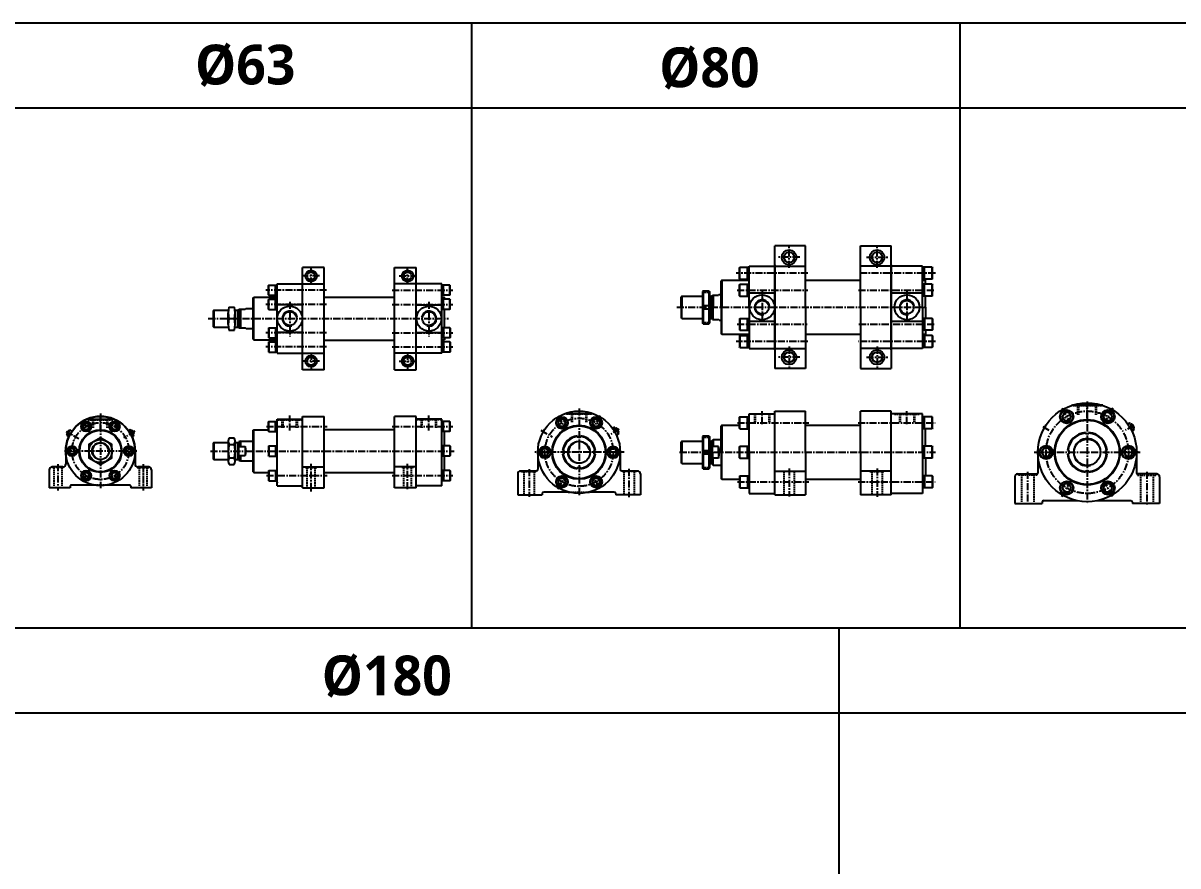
# Model space of a CAD drawing. Extents: x 0 to 8675, y 0 to 2968.
# Drawn here: x 1673 to 3706, y 1484 to 2968 of the extents above; entities that cross this region are included whole.
import ezdxf

# ---------------------------------------------------------------- set-up
doc = ezdxf.new("R2010")
doc.units = 0
doc.header["$LTSCALE"] = 5
doc.header["$MEASUREMENT"] = 0
doc.header["$PDMODE"] = 34
doc.linetypes.add('CENTERX2', pattern=[4, 2.5, -0.5, 0.5, -0.5])
doc.linetypes.add('HIDDENX2', pattern=[0.75, 0.5, -0.25])
doc.layers.get('0').update_dxf_attribs({"linetype": 'CONTINUOUS'})
doc.layers.get('Defpoints').update_dxf_attribs({"linetype": 'CONTINUOUS'})
for name, color, linetype in [('CEN', 1, 'CENTERX2'), ('HID', 2, 'HIDDENX2'), ('ML', 3, 'CONTINUOUS'), ('테두리', 7, 'CONTINUOUS')]:
    doc.layers.add(name, color=color, linetype=linetype)
doc.styles.add('문자', font='romans.shx')

msp = doc.modelspace()

# ---------------------------------------------------------------- linework, layer by layer
for p, q in [((6960.8, 2967.8), (0, 2967.8)), ((2463, 1902.7), (2463, 2967.8)), ((3322.6, 1902.7), (3322.6, 2967.8)), ((6960.8, 2817.8), (0, 2817.8)), ((8674.5, 1902.7), (0, 1902.7)), ((3109.5, 1902.7), (3109.5, 0)), ((8674.5, 1752.7), (0, 1752.7))]:
    msp.add_line(p, q)
at = {"color": 2, "linetype": 'ByBlock'}
msp.add_line((2180, 2142.9), (2180, 2148), dxfattribs=at)
at = {"layer": 'CEN'}
for p, q in [((3021.6, 2536.6), (3021.6, 2574.2)), ((3176.6, 2536.6), (3176.6, 2574.2)), ((3040.4, 2555.4), (3002.8, 2555.4)), ((3157.8, 2555.4), (3195.4, 2555.4)), ((2195, 2522.5), (2165, 2522.5)), ((2180, 2507.5), (2180, 2537.5)), ((2335, 2522.5), (2365, 2522.5)), ((2350, 2507.5), (2350, 2537.5)), ((3054.9, 2527.4), (2928.5, 2527.4)), ((3279.2, 2527.4), (3144.9, 2527.4)), ((2207.3, 2497.5), (2100.4, 2497.5)), ((2322.7, 2497.5), (2429.6, 2497.5)), ((2930.2, 2497.4), (3054.7, 2497.4)), ((2974.1, 2495.1), (2974.1, 2440.2)), ((3143.9, 2497.4), (3278.8, 2497.4)), ((3229.1, 2495.1), (3229.1, 2440.2)), ((2207.3, 2472.5), (2100.4, 2472.5)), ((2142.5, 2477.1), (2142.5, 2416.1)), ((2322.7, 2472.5), (2429.6, 2472.5)), ((2387.5, 2477.1), (2387.5, 2416.1)), ((2823.9, 2467.4), (3261.1, 2467.4)), ((1999, 2447.5), (2422.2, 2447.5)), ((2207.3, 2422.5), (2100.4, 2422.5)), ((2322.7, 2422.5), (2429.6, 2422.5)), ((2930.2, 2437.4), (3053.7, 2437.4)), ((3144.6, 2437.4), (3278.8, 2437.4)), ((3054.4, 2407.4), (2928.5, 2407.4)), ((3279.2, 2407.4), (3144.1, 2407.4)), ((2207.3, 2397.5), (2100.4, 2397.5)), ((2180, 2387.5), (2180, 2357.5)), ((2322.7, 2397.5), (2429.6, 2397.5)), ((2350, 2387.5), (2350, 2357.5)), ((3040.4, 2379.4), (3002.8, 2379.4)), ((3021.6, 2398.2), (3021.6, 2360.6)), ((3157.8, 2379.4), (3195.4, 2379.4)), ((3176.6, 2398.2), (3176.6, 2360.6)), ((2195, 2372.5), (2165, 2372.5)), ((2335, 2372.5), (2365, 2372.5)), ((3546.6, 2301.4), (3546.6, 2121.3)), ((1809, 2280.2), (1809, 2148.7)), ((2651.7, 2289.4), (2651.7, 2136.6)), ((2974.1, 2261.8), (2974.1, 2284.6)), ((3229.1, 2261.8), (3229.1, 2284.6)), ((3501.8, 2289.7), (3519, 2260)), ((3546.6, 2272.4), (3546.6, 2297.1)), ((3591.5, 2289.7), (3574.3, 2260)), ((1778.2, 2267.7), (1789.8, 2247.5)), ((1809, 2250.4), (1809, 2276.7)), ((1839.8, 2267.7), (1828.2, 2247.5)), ((2101.4, 2257.6), (2208.2, 2257.6)), ((2142.5, 2250.4), (2142.5, 2276.7)), ((2322.7, 2257.6), (2429.6, 2257.6)), ((2387.5, 2250.4), (2387.5, 2276.7)), ((2614.7, 2276.2), (2628.8, 2251.8)), ((2688.8, 2276.2), (2674.7, 2251.8)), ((2930.7, 2264), (3056.4, 2264)), ((3143.2, 2264), (3278.8, 2264)), ((3479.8, 2250.7), (3467.4, 2257.8)), ((3628.4, 2259.3), (3614.2, 2251.1)), ((1873.4, 2214.3), (1745.6, 2214.3)), ((2002.9, 2214.3), (2431.6, 2214.3)), ((2731.5, 2212.1), (2572, 2212.1)), ((2577.7, 2212.1), (2605.8, 2212.1)), ((2725.8, 2212.1), (2697.7, 2212.1)), ((2828.9, 2212.1), (3279.4, 2212.1)), ((3453.3, 2212.1), (3640, 2212.1)), ((3457, 2212.1), (3491.3, 2212.1)), ((3636.3, 2212.1), (3602, 2212.1)), ((1734, 2191.2), (1734, 2144.7)), ((1778.2, 2160.9), (1789.8, 2181.1)), ((1839.8, 2160.9), (1828.2, 2181.1)), ((1884, 2191.2), (1884, 2144.7)), ((1884, 2189.9), (1884, 2145.5)), ((2180, 2145.9), (2180, 2192)), ((2350, 2147.1), (2350, 2192)), ((2563.7, 2182.3), (2563.7, 2133.4)), ((2739.7, 2182.7), (2739.7, 2133.3)), ((3021.6, 2183.8), (3021.6, 2134.5)), ((3176.6, 2183.8), (3176.6, 2133.8)), ((3441.6, 2177.7), (3441.6, 2118.7)), ((3651.6, 2177.7), (3651.6, 2118.7)), ((2101.4, 2171), (2208.2, 2171)), ((2322.7, 2171), (2429.6, 2171)), ((2614.7, 2147.9), (2628.8, 2172.3)), ((2688.8, 2147.9), (2674.7, 2172.3)), ((2930.7, 2160.1), (3056.4, 2160.1)), ((3143.2, 2160.1), (3278.8, 2160.1)), ((3501.8, 2134.4), (3519, 2164.1)), ((3591.5, 2134.4), (3574.3, 2164.1))]:
    msp.add_line(p, q, dxfattribs=at)
at = {"layer": 'CEN', "color": 1}
for p, q in [((1748.9, 2249), (1770.9, 2236.3)), ((1869.8, 2249.4), (1849.8, 2237.8)), ((2584.2, 2251.1), (2604.2, 2239.5)), ((2722.6, 2253), (2702.6, 2241.4))]:
    msp.add_line(p, q, dxfattribs=at)
at = {"layer": 'CEN'}
for centre, radius in [((3546.6, 2212.1), 72.5), ((1809, 2214.3), 50), ((2651.7, 2212.1), 60)]:
    msp.add_circle(centre, radius, dxfattribs=at)
at = {"layer": 'Defpoints', "color": 0, "linetype": 'ByBlock'}
for p in [(2886.6, 2190.6), (2350, 2147.1)]:
    msp.add_point(p, dxfattribs=at)
at = {"layer": 'HID'}
for p, q in [((2869.2, 2493.9), (2881.2, 2493.9)), ((2869.2, 2440.9), (2881.2, 2440.9)), ((2629.7, 2280.1), (2629.7, 2279.1)), ((2673.7, 2279.1), (2629.7, 2279.1)), ((2638.5, 2279.1), (2638.5, 2265.1)), ((2639.7, 2279.1), (2639.7, 2265.1)), ((2663.7, 2279.1), (2663.7, 2265.1)), ((2665, 2279.1), (2665, 2265.1)), ((2673.7, 2280.1), (2673.7, 2279.1)), ((2673.7, 2280.1), (2673.7, 2279.1)), ((2952.1, 2280.1), (2952.1, 2279.1)), ((2996.1, 2279.1), (2952.1, 2279.1)), ((2960.9, 2279.1), (2960.9, 2265.1)), ((2962.1, 2279.1), (2962.1, 2265.1)), ((2986.1, 2279.1), (2986.1, 2265.1)), ((2987.4, 2279.1), (2987.4, 2265.1)), ((2996.1, 2280.1), (2996.1, 2279.1)), ((2996.1, 2280.1), (2996.1, 2279.1)), ((3207.1, 2280.1), (3207.1, 2279.1)), ((3207.1, 2280.1), (3207.1, 2279.1)), ((3207.1, 2279.1), (3251.1, 2279.1)), ((3215.9, 2279.1), (3215.9, 2265.1)), ((3217.1, 2279.1), (3217.1, 2265.1)), ((3241.1, 2279.1), (3241.1, 2265.1)), ((3242.4, 2279.1), (3242.4, 2265.1)), ((3251.1, 2280.1), (3251.1, 2279.1)), ((3251.1, 2280.1), (3251.1, 2279.1)), ((3521.6, 2294.1), (3521.6, 2295.1)), ((3571.6, 2294.1), (3521.6, 2294.1)), ((3530, 2278.1), (3530, 2294.1)), ((3531.6, 2278.1), (3531.6, 2294.1)), ((3561.6, 2278.1), (3561.6, 2294.1)), ((3563.2, 2278.1), (3563.2, 2294.1)), ((3571.6, 2294.1), (3571.6, 2295.1)), ((1787, 2269.3), (1787, 2270.3)), ((1787, 2269.3), (1831, 2269.3)), ((1795.7, 2255.3), (1795.7, 2269.3)), ((1797, 2255.3), (1797, 2269.3)), ((1821, 2255.3), (1821, 2269.3)), ((1822.2, 2255.3), (1822.2, 2269.3)), ((1831, 2269.3), (1831, 2270.3)), ((2120.5, 2269.3), (2120.5, 2270.3)), ((2120.5, 2269.3), (2164.5, 2269.3)), ((2129.3, 2255.3), (2129.3, 2269.3)), ((2130.5, 2255.3), (2130.5, 2269.3)), ((2154.5, 2255.3), (2154.5, 2269.3)), ((2155.8, 2255.3), (2155.8, 2269.3)), ((2164.5, 2269.3), (2164.5, 2270.3)), ((2365.5, 2269.3), (2365.5, 2270.3)), ((2409.5, 2269.3), (2365.5, 2269.3)), ((2374.3, 2255.3), (2374.3, 2269.3)), ((2375.5, 2255.3), (2375.5, 2269.3)), ((2399.5, 2255.3), (2399.5, 2269.3)), ((2400.8, 2255.3), (2400.8, 2269.3)), ((2409.5, 2269.3), (2409.5, 2270.3)), ((2869.2, 2238.6), (2881.2, 2238.6)), ((1724, 2186.4), (1724, 2185.3)), ((1744, 2185.3), (1724, 2185.3)), ((1727, 2185.3), (1727, 2149.3)), ((1741, 2185.3), (1741, 2149.3)), ((1744, 2186.4), (1744, 2185.3)), ((1874, 2186.4), (1874, 2185.3)), ((1874, 2185.3), (1894, 2185.3)), ((1877, 2185.3), (1877, 2149.3)), ((1891, 2185.3), (1891, 2149.3)), ((1894, 2186.4), (1894, 2185.3)), ((2170, 2185.3), (2170, 2186.3)), ((2170, 2185.3), (2190, 2185.3)), ((2173, 2149.3), (2173, 2185.3)), ((2187, 2149.3), (2187, 2185.3)), ((2190, 2185.3), (2190, 2186.3)), ((2340, 2185.3), (2340, 2186.3)), ((2360, 2185.3), (2340, 2185.3)), ((2343, 2149.3), (2343, 2185.3)), ((2357, 2149.3), (2357, 2185.3)), ((2360, 2185.3), (2360, 2186.3)), ((2550.7, 2179.1), (2550.7, 2178.1)), ((2550.7, 2178.1), (2576.7, 2178.1)), ((2554.7, 2178.1), (2554.7, 2137.1)), ((2572.7, 2178.1), (2572.7, 2137.1)), ((2576.7, 2179.1), (2576.7, 2178.1)), ((2726.7, 2179.1), (2726.7, 2178.1)), ((2752.7, 2178.1), (2726.7, 2178.1)), ((2730.7, 2178.1), (2730.7, 2137.1)), ((2748.7, 2178.1), (2748.7, 2137.1)), ((2752.7, 2179.1), (2752.7, 2178.1)), ((2869.2, 2185.6), (2881.2, 2185.6)), ((3008.6, 2179.1), (3008.6, 2178.1)), ((3034.6, 2178.1), (3008.6, 2178.1)), ((3012.6, 2178.1), (3012.6, 2137.1)), ((3030.6, 2178.1), (3030.6, 2137.1)), ((3034.6, 2179.1), (3034.6, 2178.1)), ((3163.6, 2179.1), (3163.6, 2178.1)), ((3163.6, 2178.1), (3189.6, 2178.1)), ((3167.6, 2178.1), (3167.6, 2137.1)), ((3185.6, 2178.1), (3185.6, 2137.1)), ((3189.6, 2179.1), (3189.6, 2178.1)), ((2120.5, 2159.3), (2120.5, 2158.3)), ((3425.1, 2174.1), (3425.1, 2172.1)), ((3458.1, 2172.1), (3425.1, 2172.1)), ((3430.6, 2172.1), (3430.6, 2122.1)), ((3452.6, 2172.1), (3452.6, 2122.1)), ((3458.1, 2174.1), (3458.1, 2172.1)), ((3635.1, 2174.1), (3635.1, 2172.1)), ((3635.1, 2172.1), (3668.1, 2172.1)), ((3640.6, 2172.1), (3640.6, 2122.1)), ((3662.6, 2172.1), (3662.6, 2122.1)), ((3668.1, 2174.1), (3668.1, 2172.1)), ((1820, 2154.3), (1798, 2154.3)), ((2632.9, 2142.1), (2670.6, 2142.1))]:
    msp.add_line(p, q, dxfattribs=at)
at = {"layer": 'ML'}
for p, q in [((2996.6, 2392.4), (2996.6, 2575.4)), ((3050.6, 2575.4), (2996.6, 2575.4)), ((3050.6, 2467.4), (3050.6, 2575.4)), ((3147.6, 2467.4), (3147.6, 2575.4)), ((3147.6, 2575.4), (3201.6, 2575.4)), ((3201.6, 2392.4), (3201.6, 2575.4)), ((2996.6, 2542.4), (2996.6, 2359.4)), ((3201.6, 2542.4), (3201.6, 2359.4)), ((2165, 2357.5), (2165, 2537.5)), ((2203, 2537.5), (2165, 2537.5)), ((2203, 2357.5), (2203, 2537.5)), ((2327, 2357.5), (2327, 2537.5)), ((2327, 2537.5), (2365, 2537.5)), ((2365, 2357.5), (2365, 2537.5)), ((2934.9, 2537.9), (2934.1, 2537.1)), ((2934.1, 2517.7), (2934.1, 2537.1)), ((2934.9, 2516.9), (2934.9, 2537.9)), ((2934.9, 2537.9), (2951.6, 2537.9)), ((2948.1, 2516.9), (2948.1, 2537.9)), ((2951.6, 2467.4), (2951.6, 2539.9)), ((2951.6, 2539.9), (3050.6, 2539.9)), ((2951.6, 2467.4), (2951.6, 2539.9)), ((3147.6, 2467.4), (3147.6, 2539.9)), ((3256.6, 2539.9), (3147.6, 2539.9)), ((3201.6, 2392.4), (3201.6, 2539.9)), ((3201.6, 2394.9), (3201.6, 2539.9)), ((3256.6, 2467.4), (3256.6, 2539.9)), ((3273.3, 2537.9), (3256.6, 2537.9)), ((3260.1, 2516.9), (3260.1, 2537.9)), ((3273.3, 2537.9), (3274.1, 2537.1)), ((3273.3, 2516.9), (3273.3, 2537.9)), ((3274.1, 2517.7), (3274.1, 2537.1)), ((2105.7, 2506.5), (2105, 2505.8)), ((2105, 2489.2), (2105, 2505.8)), ((2105.7, 2488.5), (2105.7, 2506.5)), ((2105.7, 2506.5), (2120, 2506.5)), ((2117, 2488.5), (2117, 2506.5)), ((2120, 2386.5), (2120, 2508.5)), ((2120, 2508.5), (2165, 2508.5)), ((2120, 2386.5), (2120, 2508.5)), ((2165, 2508.5), (2203, 2508.5)), ((2410, 2508.5), (2327, 2508.5)), ((2327, 2382.5), (2327, 2508.5)), ((2365, 2508.5), (2327, 2508.5)), ((2365, 2382.5), (2365, 2508.5)), ((2365, 2382.5), (2365, 2508.5)), ((2410, 2386.5), (2410, 2508.5)), ((2424.3, 2506.5), (2410, 2506.5)), ((2413, 2488.5), (2413, 2506.5)), ((2424.3, 2488.5), (2424.3, 2506.5)), ((2424.3, 2506.5), (2425, 2505.8)), ((2425, 2489.2), (2425, 2505.8)), ((2903.1, 2514.9), (2902.1, 2513.9)), ((2902.1, 2467.4), (2902.1, 2513.9)), ((2903.1, 2514.9), (2903.1, 2467.4)), ((2903.1, 2514.9), (2951.6, 2514.9)), ((2934.1, 2517.7), (2934.9, 2516.9)), ((2934.9, 2507.9), (2934.1, 2507.1)), ((2934.1, 2487.7), (2934.1, 2507.1)), ((2934.9, 2516.9), (2951.6, 2516.9)), ((2934.9, 2486.9), (2934.9, 2507.9)), ((2934.9, 2507.9), (2951.6, 2507.9)), ((2948.1, 2486.9), (2948.1, 2507.9)), ((3050.6, 2514.9), (3147.6, 2514.9)), ((3273.3, 2516.9), (3256.6, 2516.9)), ((3256.6, 2514.9), (3261.6, 2514.9)), ((3273.3, 2507.9), (3256.6, 2507.9)), ((3260.1, 2486.9), (3260.1, 2507.9)), ((3261.6, 2507.9), (3261.6, 2514.9)), ((3274.1, 2517.7), (3273.3, 2516.9)), ((3273.3, 2507.9), (3274.1, 2507.1)), ((3273.3, 2486.9), (3273.3, 2507.9)), ((3274.1, 2487.7), (3274.1, 2507.1)), ((2078, 2484), (2079, 2485)), ((2078, 2411), (2078, 2484)), ((2079, 2410), (2079, 2485)), ((2079, 2485), (2120, 2485)), ((2105, 2489.2), (2105.7, 2488.5)), ((2105.7, 2481.5), (2105, 2480.8)), ((2105, 2464.2), (2105, 2480.8)), ((2105.7, 2488.5), (2120, 2488.5)), ((2105.7, 2463.5), (2105.7, 2481.5)), ((2105.7, 2481.5), (2120, 2481.5)), ((2120, 2485), (2115, 2485)), ((2117, 2463.5), (2117, 2481.5)), ((2203, 2485.5), (2327, 2485.5)), ((2424.3, 2488.5), (2410, 2488.5)), ((2410, 2485), (2415, 2485)), ((2424.3, 2481.5), (2410, 2481.5)), ((2413, 2463.5), (2413, 2481.5)), ((2415, 2481.5), (2415, 2485)), ((2425, 2489.2), (2424.3, 2488.5)), ((2424.3, 2463.5), (2424.3, 2481.5)), ((2424.3, 2481.5), (2425, 2480.8)), ((2425, 2464.2), (2425, 2480.8)), ((2832.6, 2486.9), (2831.6, 2486.1)), ((2831.6, 2467.4), (2831.6, 2486.1)), ((2832.6, 2486.9), (2869.2, 2486.9)), ((2832.6, 2486.9), (2832.6, 2467.4)), ((2870.2, 2496.4), (2869.2, 2495.4)), ((2869.2, 2495.4), (2869.2, 2439.4)), ((2870.2, 2496.4), (2870.2, 2470.4)), ((2870.2, 2496.4), (2880.2, 2496.4)), ((2880.2, 2496.4), (2880.2, 2470.4)), ((2880.2, 2496.4), (2881.2, 2495.4)), ((2881.2, 2495.4), (2881.2, 2439.4)), ((2881.2, 2486.9), (2886.6, 2486.9)), ((2884.6, 2467.4), (2884.6, 2486.9)), ((2886.6, 2467.4), (2886.6, 2488.9)), ((2886.6, 2488.9), (2897.1, 2488.9)), ((2888.1, 2488.9), (2888.1, 2467.4)), ((2898.6, 2489.9), (2897.1, 2488.9)), ((2898.6, 2489.9), (2902.1, 2489.9)), ((2934.1, 2487.7), (2934.9, 2486.9)), ((2934.9, 2486.9), (2951.6, 2486.9)), ((2996.6, 2492.5), (2951.6, 2492.5)), ((3256.6, 2492.5), (3201.6, 2492.5)), ((3273.3, 2486.9), (3256.6, 2486.9)), ((3261.6, 2467.4), (3261.6, 2486.9)), ((3274.1, 2487.7), (3273.3, 2486.9)), ((2008.8, 2462.5), (2008, 2461.7)), ((2008, 2433.2), (2008, 2461.7)), ((2008.8, 2462.5), (2008.8, 2432.5)), ((2008.8, 2462.5), (2034.4, 2462.5)), ((2035.2, 2467.8), (2045.2, 2467.8)), ((2046, 2462.5), (2053, 2462.5)), ((2051, 2432.5), (2051, 2462.5)), ((2053, 2431), (2053, 2464)), ((2053, 2464), (2063.6, 2464)), ((2055.5, 2464), (2055.5, 2447.5)), ((2065.6, 2465), (2063.6, 2464)), ((2065.6, 2465), (2078, 2465)), ((2105, 2464.2), (2105.7, 2463.5)), ((2105.7, 2463.5), (2120, 2463.5)), ((2165, 2471.7), (2120, 2471.7)), ((2365, 2471.7), (2410, 2471.7)), ((2424.3, 2463.5), (2410, 2463.5)), ((2415, 2431.5), (2415, 2463.5)), ((2425, 2464.2), (2424.3, 2463.5)), ((2831.6, 2467.4), (2831.6, 2448.6)), ((2832.6, 2447.9), (2832.6, 2467.4)), ((2869.2, 2470.4), (2881.2, 2470.4)), ((2869.2, 2464.4), (2881.2, 2464.4)), ((2870.2, 2464.4), (2870.2, 2438.4)), ((2880.2, 2464.4), (2880.2, 2438.4)), ((2884.6, 2467.4), (2884.6, 2447.9)), ((2886.6, 2467.4), (2886.6, 2445.9)), ((2888.1, 2445.9), (2888.1, 2467.4)), ((2902.1, 2467.4), (2902.1, 2420.9)), ((2903.1, 2419.9), (2903.1, 2467.4)), ((2951.6, 2467.4), (2951.6, 2394.9)), ((2951.6, 2467.4), (2951.6, 2394.9)), ((3050.6, 2467.4), (3050.6, 2392.4)), ((3050.6, 2467.4), (3050.6, 2359.4)), ((3147.6, 2467.4), (3147.6, 2394.9)), ((3147.6, 2467.4), (3147.6, 2359.4)), ((3147.6, 2467.4), (3147.6, 2392.4)), ((3256.6, 2467.4), (3256.6, 2394.9)), ((3261.6, 2467.4), (3261.6, 2447.9)), ((2034.2, 2437.3), (2034.2, 2457.7)), ((2035.2, 2447.5), (2045.2, 2447.5)), ((2046.2, 2437.3), (2046.2, 2457.7)), ((2055.5, 2447.5), (2055.5, 2431)), ((2832.6, 2447.9), (2831.6, 2448.6)), ((2832.6, 2447.9), (2869.2, 2447.9)), ((2881.2, 2447.9), (2886.6, 2447.9)), ((2886.6, 2445.9), (2897.1, 2445.9)), ((2898.6, 2444.9), (2897.1, 2445.9)), ((2898.6, 2444.9), (2902.1, 2444.9)), ((2934.1, 2447.1), (2934.9, 2447.9)), ((2934.1, 2447.1), (2934.1, 2427.7)), ((2934.9, 2447.9), (2934.9, 2426.9)), ((2934.9, 2447.9), (2951.6, 2447.9)), ((2948.1, 2426.9), (2948.1, 2447.9)), ((2948.1, 2447.9), (2948.1, 2426.9)), ((2996.6, 2442.2), (2951.6, 2442.2)), ((3256.6, 2442.2), (3201.6, 2442.2)), ((3273.3, 2447.9), (3256.6, 2447.9)), ((3260.1, 2447.9), (3260.1, 2426.9)), ((3260.1, 2426.9), (3260.1, 2447.9)), ((3274.1, 2447.1), (3273.3, 2447.9)), ((3273.3, 2447.9), (3273.3, 2426.9)), ((3274.1, 2447.1), (3274.1, 2427.7)), ((2008.8, 2432.5), (2008, 2433.2)), ((2008, 2433.2), (2008.8, 2432.5)), ((2008.8, 2432.5), (2034.3, 2432.5)), ((2008.8, 2432.5), (2034.4, 2432.5)), ((2035.2, 2427.1), (2045.2, 2427.1)), ((2046, 2432.5), (2053, 2432.5)), ((2046.3, 2432.5), (2053, 2432.5)), ((2053, 2431), (2063.6, 2431)), ((2065.6, 2430), (2063.6, 2431)), ((2065.6, 2430), (2078, 2430)), ((2105, 2430.8), (2105.7, 2431.5)), ((2105, 2430.8), (2105, 2414.2)), ((2105.7, 2431.5), (2105.7, 2413.5)), ((2105.7, 2431.5), (2120, 2431.5)), ((2117, 2431.5), (2117, 2413.5)), ((2165, 2423.3), (2120, 2423.3)), ((2365, 2423.3), (2410, 2423.3)), ((2424.3, 2431.5), (2410, 2431.5)), ((2413, 2431.5), (2413, 2413.5)), ((2424.3, 2431.5), (2424.3, 2413.5)), ((2425, 2430.8), (2424.3, 2431.5)), ((2425, 2430.8), (2425, 2414.2)), ((2870.2, 2438.4), (2869.2, 2439.4)), ((2870.2, 2438.4), (2880.2, 2438.4)), ((2880.2, 2438.4), (2881.2, 2439.4)), ((2903.1, 2419.9), (2902.1, 2420.9)), ((2903.1, 2419.9), (2951.6, 2419.9)), ((2934.9, 2426.9), (2934.1, 2427.7)), ((2934.9, 2426.9), (2951.6, 2426.9)), ((3050.6, 2419.9), (3147.6, 2419.9)), ((3273.3, 2426.9), (3256.6, 2426.9)), ((3256.6, 2419.9), (3261.6, 2419.9)), ((3261.6, 2426.9), (3261.6, 2419.9)), ((3273.3, 2426.9), (3274.1, 2427.7)), ((2078, 2411), (2079, 2410)), ((2079, 2410), (2120, 2410)), ((2105.7, 2413.5), (2105, 2414.2)), ((2105, 2405.8), (2105.7, 2406.5)), ((2105, 2405.8), (2105, 2389.2)), ((2105.7, 2413.5), (2120, 2413.5)), ((2105.7, 2406.5), (2105.7, 2388.5)), ((2105.7, 2406.5), (2120, 2406.5)), ((2117, 2406.5), (2117, 2388.5)), ((2203, 2409.5), (2327, 2409.5)), ((2424.3, 2413.5), (2410, 2413.5)), ((2410, 2410), (2415, 2410)), ((2410, 2410), (2415, 2410)), ((2424.3, 2406.5), (2410, 2406.5)), ((2413, 2406.5), (2413, 2388.5)), ((2415, 2410), (2415, 2413.5)), ((2415, 2413.5), (2415, 2410)), ((2424.3, 2413.5), (2425, 2414.2)), ((2424.3, 2406.5), (2424.3, 2388.5)), ((2425, 2405.8), (2424.3, 2406.5)), ((2425, 2405.8), (2425, 2389.2)), ((2934.1, 2417.1), (2934.9, 2417.9)), ((2934.1, 2417.1), (2934.1, 2397.7)), ((2934.9, 2417.9), (2951.6, 2417.9)), ((2934.9, 2417.9), (2934.9, 2396.9)), ((2948.1, 2396.9), (2948.1, 2417.9)), ((2948.1, 2417.9), (2948.1, 2396.9)), ((3273.3, 2417.9), (3256.6, 2417.9)), ((3260.1, 2417.9), (3260.1, 2396.9)), ((3260.1, 2396.9), (3260.1, 2417.9)), ((3274.1, 2417.1), (3273.3, 2417.9)), ((3273.3, 2417.9), (3273.3, 2396.9)), ((3274.1, 2417.1), (3274.1, 2397.7)), ((2105.7, 2388.5), (2105, 2389.2)), ((2105.7, 2388.5), (2120, 2388.5)), ((2120, 2386.5), (2165, 2386.5)), ((2165, 2386.5), (2203, 2386.5)), ((2365, 2386.5), (2327, 2386.5)), ((2410, 2386.5), (2365, 2386.5)), ((2424.3, 2388.5), (2410, 2388.5)), ((2424.3, 2388.5), (2425, 2389.2)), ((2934.9, 2396.9), (2934.1, 2397.7)), ((2934.9, 2396.9), (2951.6, 2396.9)), ((2951.6, 2394.9), (2996.6, 2394.9)), ((2996.6, 2394.9), (3050.6, 2394.9)), ((3256.6, 2394.9), (3147.6, 2394.9)), ((3201.6, 2394.9), (3147.6, 2394.9)), ((3273.3, 2396.9), (3256.6, 2396.9)), ((3273.3, 2396.9), (3274.1, 2397.7)), ((3050.6, 2359.4), (2996.6, 2359.4)), ((3147.6, 2359.4), (3201.6, 2359.4)), ((2203, 2357.5), (2165, 2357.5)), ((2327, 2357.5), (2365, 2357.5)), ((2676.9, 2280.1), (2626.6, 2280.1)), ((2951.6, 2212.1), (2951.6, 2280.1)), ((2951.6, 2280.1), (2996.6, 2280.1)), ((2996.6, 2284.6), (3050.6, 2284.6)), ((2996.6, 2137.1), (2996.6, 2284.6)), ((3050.6, 2212.1), (3050.6, 2284.6)), ((3147.6, 2212.1), (3147.6, 2284.6)), ((3201.6, 2284.6), (3147.6, 2284.6)), ((3201.6, 2137.1), (3201.6, 2284.6)), ((3201.6, 2137.1), (3201.6, 2284.6)), ((3256.6, 2280.1), (3201.6, 2280.1)), ((3256.6, 2212.1), (3256.6, 2280.1)), ((3256.6, 2212.1), (3256.6, 2280.1)), ((3519.1, 2295.1), (3574.1, 2295.1)), ((3520.6, 2295.1), (3572.7, 2295.1)), ((3574.1, 2295.1), (3520.6, 2295.1)), ((1784.8, 2270.3), (1833.2, 2270.3)), ((2105.7, 2266.6), (2105, 2265.9)), ((2105, 2249.3), (2105, 2265.9)), ((2105.7, 2266.6), (2120, 2266.6)), ((2105.7, 2248.6), (2105.7, 2266.6)), ((2117, 2248.6), (2117, 2266.6)), ((2120, 2259.7), (2117, 2257.1)), ((2120, 2257.8), (2117, 2255.2)), ((2120, 2153.3), (2120, 2270.3)), ((2120, 2270.3), (2165, 2270.3)), ((2165, 2149.3), (2165, 2275.3)), ((2165, 2275.3), (2203, 2275.3)), ((2203, 2149.3), (2203, 2275.3)), ((2327, 2149.3), (2327, 2275.3)), ((2365, 2275.3), (2327, 2275.3)), ((2365, 2149.3), (2365, 2275.3)), ((2365, 2149.3), (2365, 2275.3)), ((2410, 2270.3), (2365, 2270.3)), ((2410, 2153.3), (2410, 2270.3)), ((2410, 2153.3), (2410, 2270.3)), ((2424.3, 2266.6), (2410, 2266.6)), ((2410, 2259.7), (2413, 2257.1)), ((2410, 2257.8), (2413, 2255.2)), ((2413, 2248.6), (2413, 2266.6)), ((2424.3, 2248.6), (2424.3, 2266.6)), ((2424.3, 2266.6), (2425, 2265.9)), ((2425, 2249.3), (2425, 2265.9)), ((2903.1, 2259.6), (2902.1, 2258.6)), ((2902.1, 2212.1), (2902.1, 2258.6)), ((2903.1, 2259.6), (2934.1, 2259.6)), ((2903.1, 2259.6), (2903.1, 2212.1)), ((2934.9, 2274.5), (2934.1, 2273.7)), ((2934.1, 2254.3), (2934.1, 2273.7)), ((2934.9, 2274.5), (2951.6, 2274.5)), ((2934.9, 2253.5), (2934.9, 2274.5)), ((2948.1, 2253.5), (2948.1, 2274.5)), ((2951.6, 2267.6), (2948.1, 2263.3)), ((2951.6, 2265), (2948.1, 2260.6)), ((3050.6, 2259.6), (3147.6, 2259.6)), ((3273.3, 2274.5), (3256.6, 2274.5)), ((3256.6, 2267.6), (3260.1, 2263.3)), ((3256.6, 2265), (3260.1, 2260.6)), ((3260.1, 2253.5), (3260.1, 2274.5)), ((3273.3, 2253.5), (3273.3, 2274.5)), ((3273.3, 2274.5), (3274.1, 2273.7)), ((3274.1, 2254.3), (3274.1, 2273.7)), ((3621.1, 2263.1), (3618.3, 2261.4)), ((3621.1, 2263.1), (3618.5, 2261.6)), ((3622.4, 2262.8), (3621.1, 2263.1)), ((3625, 2258.3), (3621.6, 2256.3)), ((3622.4, 2262.8), (3628.4, 2252.4)), ((3624.7, 2261.8), (3623.4, 2261)), ((3628.7, 2254.8), (3624.7, 2261.8)), ((3625.4, 2261.6), (3624.7, 2261.8)), ((3625.4, 2261.6), (3628.9, 2255.5)), ((1749.6, 2243.4), (1754.1, 2251.2)), ((1749.6, 2243.4), (1749.9, 2242)), ((1755.4, 2251.5), (1749.9, 2242)), ((1749.9, 2242), (1753.7, 2239.8)), ((1754.1, 2251.2), (1755.4, 2251.5)), ((1755.4, 2251.5), (1759.2, 2249.4)), ((1861.4, 2251.5), (1858.5, 2249.8)), ((1861.6, 2251.4), (1858.9, 2249.8)), ((1864.7, 2247.8), (1861.2, 2245.8)), ((1862.8, 2251.1), (1861.4, 2251.5)), ((1865.9, 2245.7), (1862.4, 2243.7)), ((1867.8, 2242.4), (1862.8, 2251.1)), ((1865.1, 2250.1), (1863.8, 2249.4)), ((1867.4, 2241.2), (1864.4, 2239.5)), ((1867.4, 2241.1), (1864.5, 2239.4)), ((1868.1, 2244.9), (1865.1, 2250.1)), ((1865.8, 2249.9), (1865.1, 2250.1)), ((1868.3, 2245.6), (1865.8, 2249.9)), ((1868.1, 2244.9), (1866.8, 2244.2)), ((1867.8, 2242.4), (1867.4, 2241.1)), ((1868.3, 2245.6), (1868.1, 2244.9)), ((2035.8, 2237.8), (2044.8, 2237.8)), ((2078, 2250.8), (2079, 2251.8)), ((2078, 2177.8), (2078, 2250.8)), ((2079, 2251.8), (2105, 2251.8)), ((2079, 2176.8), (2079, 2251.8)), ((2105, 2249.3), (2105.7, 2248.6)), ((2105.7, 2248.6), (2120, 2248.6)), ((2203, 2252.3), (2327, 2252.3)), ((2424.3, 2248.6), (2410, 2248.6)), ((2415, 2223.5), (2415, 2248.6)), ((2425, 2249.3), (2424.3, 2248.6)), ((2648.7, 2240.9), (2648.7, 2238.6)), ((2654.7, 2238.6), (2648.7, 2238.6)), ((2654.7, 2240.9), (2654.7, 2238.6)), ((2713.6, 2255.9), (2710.7, 2254.2)), ((2713.7, 2255.9), (2711, 2254.3)), ((2715, 2255.5), (2713.6, 2255.9)), ((2717.6, 2251), (2714.1, 2249)), ((2718.4, 2249.6), (2714.9, 2247.6)), ((2715, 2255.5), (2721, 2245.1)), ((2717.3, 2254.5), (2716, 2253.8)), ((2721.3, 2247.6), (2717.3, 2254.5)), ((2718, 2254.4), (2717.3, 2254.5)), ((2720.6, 2243.8), (2717.7, 2242.1)), ((2718, 2254.4), (2721.5, 2248.3)), ((2720.6, 2243.8), (2718, 2242.3)), ((2721.3, 2247.6), (2720, 2246.9)), ((2721, 2245.1), (2720.6, 2243.8)), ((2721.5, 2248.3), (2721.3, 2247.6)), ((2870.2, 2241.1), (2869.2, 2240.1)), ((2869.2, 2240.1), (2869.2, 2184.1)), ((2870.2, 2241.1), (2880.2, 2241.1)), ((2870.2, 2241.1), (2870.2, 2215.1)), ((2880.2, 2241.1), (2881.2, 2240.1)), ((2880.2, 2241.1), (2880.2, 2215.1)), ((2881.2, 2240.1), (2881.2, 2184.1)), ((2934.1, 2254.3), (2934.9, 2253.5)), ((2934.9, 2253.5), (2951.6, 2253.5)), ((3273.3, 2253.5), (3256.6, 2253.5)), ((3261.6, 2222.6), (3261.6, 2253.5)), ((3274.1, 2254.3), (3273.3, 2253.5)), ((3543.6, 2246.9), (3543.6, 2244.6)), ((3549.6, 2244.6), (3543.6, 2244.6)), ((3549.6, 2246.9), (3549.6, 2244.6)), ((3625.9, 2256.8), (3622.4, 2254.8)), ((3628.1, 2251), (3625.2, 2249.4)), ((3628.1, 2251.1), (3625.5, 2249.5)), ((3628.7, 2254.8), (3627.4, 2254.1)), ((3628.4, 2252.4), (3628.1, 2251)), ((3628.9, 2255.5), (3628.7, 2254.8)), ((2008.8, 2229.3), (2008, 2228.5)), ((2008, 2200), (2008, 2228.5)), ((2008.8, 2229.3), (2034.3, 2229.3)), ((2008.8, 2229.3), (2008.8, 2199.3)), ((2034.3, 2196.6), (2034.3, 2231.9)), ((2035.8, 2226), (2044.8, 2226)), ((2046.3, 2196.6), (2046.3, 2231.9)), ((2046.3, 2196.6), (2046.3, 2231.9)), ((2046.3, 2229.3), (2053, 2229.3)), ((2051, 2199.3), (2051, 2229.3)), ((2055.5, 2231.8), (2053, 2230.8)), ((2053, 2197.8), (2053, 2230.8)), ((2053, 2222.4), (2063.6, 2222.4)), ((2055.5, 2231.8), (2078, 2231.8)), ((2055.5, 2231.8), (2055.5, 2222.4)), ((2063.6, 2222.4), (2063.6, 2206.2)), ((2105, 2222.8), (2105.7, 2223.5)), ((2105, 2222.8), (2105, 2206.2)), ((2105.7, 2223.5), (2120, 2223.5)), ((2105.7, 2223.5), (2105.7, 2205.5)), ((2117, 2223.5), (2117, 2205.5)), ((2120, 2214.3), (2117, 2216.9)), ((2424.3, 2223.5), (2410, 2223.5)), ((2410, 2214.3), (2413, 2216.9)), ((2413, 2223.5), (2413, 2205.5)), ((2424.3, 2223.5), (2424.3, 2205.5)), ((2425, 2222.8), (2424.3, 2223.5)), ((2425, 2222.8), (2425, 2206.2)), ((2832.6, 2231.6), (2831.6, 2230.8)), ((2831.6, 2212.1), (2831.6, 2230.8)), ((2832.6, 2231.6), (2869.2, 2231.6)), ((2832.6, 2231.6), (2832.6, 2212.1)), ((2881.2, 2231.6), (2886.6, 2231.6)), ((2884.6, 2212.1), (2884.6, 2231.6)), ((2886.6, 2233.6), (2888.1, 2234.6)), ((2886.6, 2212.1), (2886.6, 2233.6)), ((2897.1, 2222.2), (2886.6, 2222.2)), ((2888.1, 2234.6), (2902.1, 2234.6)), ((2888.1, 2234.6), (2888.1, 2222.2)), ((2897.1, 2212.1), (2897.1, 2222.2)), ((2934.9, 2222.6), (2934.1, 2221.8)), ((2934.1, 2202.4), (2934.1, 2221.8)), ((2934.9, 2222.6), (2951.6, 2222.6)), ((2934.9, 2201.6), (2934.9, 2222.6)), ((2948.1, 2201.6), (2948.1, 2222.6)), ((3273.3, 2222.6), (3256.6, 2222.6)), ((3260.1, 2201.6), (3260.1, 2222.6)), ((3273.3, 2201.6), (3273.3, 2222.6)), ((3273.3, 2222.6), (3274.1, 2221.8)), ((3274.1, 2202.4), (3274.1, 2221.8)), ((1748, 2214.3), (1748, 2191.3)), ((1870, 2214.3), (1870, 2191.3)), ((2008, 2200), (2008.8, 2199.3)), ((2008.8, 2199.3), (2008, 2200)), ((2008.8, 2199.3), (2034.3, 2199.3)), ((2008.8, 2199.3), (2034.3, 2199.3)), ((2035.8, 2202.5), (2044.8, 2202.5)), ((2046.3, 2199.3), (2053, 2199.3)), ((2046.3, 2199.3), (2053, 2199.3)), ((2053, 2206.2), (2063.6, 2206.2)), ((2053, 2197.8), (2055.5, 2196.8)), ((2055.5, 2206.2), (2055.5, 2196.8)), ((2055.5, 2196.8), (2078, 2196.8)), ((2105.7, 2205.5), (2105, 2206.2)), ((2105.7, 2205.5), (2120, 2205.5)), ((2120, 2212.4), (2117, 2215)), ((2410, 2212.4), (2413, 2215)), ((2424.3, 2205.5), (2410, 2205.5)), ((2415, 2180), (2415, 2205.5)), ((2424.3, 2205.5), (2425, 2206.2)), ((2579.2, 2212.1), (2579.2, 2182.1)), ((2622.9, 2215.1), (2625.2, 2215.1)), ((2622.9, 2209.1), (2625.2, 2209.1)), ((2625.2, 2215.1), (2625.2, 2209.1)), ((2680.6, 2215.1), (2678.2, 2215.1)), ((2678.2, 2209.1), (2678.2, 2215.1)), ((2680.6, 2209.1), (2678.2, 2209.1)), ((2724.2, 2212.1), (2724.2, 2182.1)), ((2831.6, 2212.1), (2831.6, 2193.3)), ((2832.6, 2192.6), (2832.6, 2212.1)), ((2869.2, 2215.1), (2881.2, 2215.1)), ((2869.2, 2209.1), (2881.2, 2209.1)), ((2870.2, 2209.1), (2870.2, 2183.1)), ((2880.2, 2209.1), (2880.2, 2183.1)), ((2884.6, 2212.1), (2884.6, 2192.6)), ((2886.6, 2212.1), (2886.6, 2190.6)), ((2897.1, 2202), (2886.6, 2202)), ((2888.1, 2189.6), (2888.1, 2202)), ((2897.1, 2212.1), (2897.1, 2202)), ((2902.1, 2212.1), (2902.1, 2165.6)), ((2903.1, 2164.6), (2903.1, 2212.1)), ((2934.1, 2202.4), (2934.9, 2201.6)), ((2934.9, 2201.6), (2951.6, 2201.6)), ((2951.6, 2215.7), (2948.1, 2211.3)), ((2951.6, 2213.1), (2948.1, 2208.7)), ((2951.6, 2212.1), (2951.6, 2139.6)), ((3050.6, 2212.1), (3050.6, 2137.1)), ((3147.6, 2212.1), (3147.6, 2137.1)), ((3256.6, 2215.7), (3260.1, 2211.3)), ((3256.6, 2213.1), (3260.1, 2208.7)), ((3256.6, 2212.1), (3256.6, 2139.6)), ((3256.6, 2212.1), (3256.6, 2139.6)), ((3273.3, 2201.6), (3256.6, 2201.6)), ((3261.6, 2201.6), (3261.6, 2170.6)), ((3274.1, 2202.4), (3273.3, 2201.6)), ((3459.6, 2212.1), (3459.6, 2175.1)), ((3511.8, 2215.1), (3514.1, 2215.1)), ((3511.8, 2209.1), (3514.1, 2209.1)), ((3514.1, 2215.1), (3514.1, 2209.1)), ((3581.5, 2215.1), (3579.1, 2215.1)), ((3579.1, 2209.1), (3579.1, 2215.1)), ((3581.5, 2209.1), (3579.1, 2209.1)), ((3633.6, 2212.1), (3633.6, 2175.1)), ((1719, 2181.3), (1719, 2149.3)), ((1743, 2186.3), (1724, 2186.3)), ((1894, 2186.3), (1875, 2186.3)), ((1875, 2186.3), (1894, 2186.3)), ((1899, 2181.3), (1899, 2149.3)), ((2035.8, 2190.8), (2044.8, 2190.8)), ((2078, 2177.8), (2079, 2176.8)), ((2079, 2176.8), (2105, 2176.8)), ((2105, 2179.3), (2105.7, 2180)), ((2105, 2179.3), (2105, 2162.7)), ((2105.7, 2180), (2105.7, 2162)), ((2105.7, 2180), (2120, 2180)), ((2117, 2180), (2117, 2162)), ((2165, 2186.3), (2203, 2186.3)), ((2203, 2176.3), (2327, 2176.3)), ((2365, 2186.3), (2327, 2186.3)), ((2424.3, 2180), (2410, 2180)), ((2413, 2180), (2413, 2162)), ((2424.3, 2180), (2424.3, 2162)), ((2425, 2179.3), (2424.3, 2180)), ((2425, 2179.3), (2425, 2162.7)), ((2576.2, 2179.1), (2548.7, 2179.1)), ((2548.7, 2179.1), (2576.2, 2179.1)), ((2648.7, 2183.2), (2648.7, 2185.6)), ((2648.7, 2185.6), (2654.7, 2185.6)), ((2654.7, 2183.2), (2654.7, 2185.6)), ((2654.7, 2184.2), (2654.7, 2183.2)), ((2754.7, 2179.1), (2727.2, 2179.1)), ((2832.6, 2192.6), (2831.6, 2193.3)), ((2832.6, 2192.6), (2869.2, 2192.6)), ((2870.2, 2183.1), (2869.2, 2184.1)), ((2870.2, 2183.1), (2880.2, 2183.1)), ((2880.2, 2183.1), (2881.2, 2184.1)), ((2881.2, 2192.6), (2886.6, 2192.6)), ((2886.6, 2190.6), (2888.1, 2189.6)), ((2888.1, 2189.6), (2902.1, 2189.6)), ((2996.6, 2179.1), (3050.6, 2179.1)), ((3201.6, 2179.1), (3147.6, 2179.1)), ((3543.6, 2177.2), (3543.6, 2179.6)), ((3543.6, 2179.6), (3549.6, 2179.6)), ((3549.6, 2177.2), (3549.6, 2179.6)), ((2105.7, 2162), (2105, 2162.7)), ((2105.7, 2162), (2120, 2162)), ((2120, 2170.7), (2117, 2173.3)), ((2120, 2168.9), (2117, 2171.5)), ((2410, 2170.7), (2413, 2173.3)), ((2410, 2168.9), (2413, 2171.5)), ((2424.3, 2162), (2410, 2162)), ((2424.3, 2162), (2425, 2162.7)), ((2543.7, 2174.1), (2543.7, 2137.1)), ((2759.7, 2174.1), (2759.7, 2137.1)), ((2903.1, 2164.6), (2902.1, 2165.6)), ((2903.1, 2164.6), (2934.1, 2164.6)), ((2934.1, 2169.8), (2934.9, 2170.6)), ((2934.1, 2169.8), (2934.1, 2150.4)), ((2934.9, 2170.6), (2951.6, 2170.6)), ((2934.9, 2170.6), (2934.9, 2149.6)), ((2948.1, 2170.6), (2948.1, 2149.6)), ((2951.6, 2163.7), (2948.1, 2159.3)), ((2951.6, 2161.1), (2948.1, 2156.7)), ((3050.6, 2164.6), (3147.6, 2164.6)), ((3273.3, 2170.6), (3256.6, 2170.6)), ((3256.6, 2163.7), (3260.1, 2159.3)), ((3256.6, 2161.1), (3260.1, 2156.7)), ((3260.1, 2170.6), (3260.1, 2149.6)), ((3273.3, 2170.6), (3273.3, 2149.6)), ((3274.1, 2169.8), (3273.3, 2170.6)), ((3274.1, 2169.8), (3274.1, 2150.4)), ((3419.1, 2169.1), (3419.1, 2122.1)), ((3424.1, 2174.1), (3458.6, 2174.1)), ((3669.1, 2174.1), (3634.6, 2174.1)), ((3674.1, 2169.1), (3674.1, 2122.1)), ((1755.5, 2149.3), (1719, 2149.3)), ((1755.5, 2152.3), (1755.5, 2149.3)), ((1798, 2154.3), (1757.5, 2154.3)), ((1860.5, 2154.3), (1820, 2154.3)), ((1862.5, 2152.3), (1862.5, 2149.3)), ((1899, 2149.3), (1862.5, 2149.3)), ((2120, 2153.3), (2165, 2153.3)), ((2165, 2149.3), (2203, 2149.3)), ((2365, 2149.3), (2327, 2149.3)), ((2410, 2153.3), (2365, 2153.3)), ((2543.7, 2137.1), (2586.7, 2137.1)), ((2586.7, 2139.1), (2586.7, 2137.1)), ((2632.9, 2142.1), (2589.7, 2142.1)), ((2713.7, 2142.1), (2670.6, 2142.1)), ((2716.7, 2139.1), (2716.7, 2137.1)), ((2759.7, 2137.1), (2716.7, 2137.1)), ((2934.9, 2149.6), (2934.1, 2150.4)), ((2934.9, 2149.6), (2951.6, 2149.6)), ((2951.6, 2139.6), (2996.6, 2139.6)), ((2996.6, 2137.1), (3050.6, 2137.1)), ((3201.6, 2137.1), (3147.6, 2137.1)), ((3256.6, 2139.6), (3201.6, 2139.6)), ((3273.3, 2149.6), (3256.6, 2149.6)), ((3273.3, 2149.6), (3274.1, 2150.4)), ((3419.1, 2122.1), (3467.1, 2122.1)), ((3467.1, 2124.1), (3467.1, 2122.1)), ((3470.1, 2127.1), (3528.1, 2127.1)), ((3565.2, 2127.1), (3623.1, 2127.1)), ((3626.1, 2124.1), (3626.1, 2122.1)), ((3674.1, 2122.1), (3626.1, 2122.1))]:
    msp.add_line(p, q, dxfattribs=at)
for points in [[(3506.3, 2281.9), (3502.2, 2274.8), (3506.3, 2267.8), (3514.5, 2267.8), (3518.5, 2274.8), (3514.5, 2281.9)], [(3587, 2281.9), (3578.8, 2281.9), (3574.7, 2274.8), (3578.8, 2267.8), (3587, 2267.8), (3591, 2274.8)], [(1781.1, 2262.6), (1778.1, 2257.6), (1781.1, 2252.5), (1786.9, 2252.5), (1789.8, 2257.6), (1786.9, 2262.6)], [(1836.9, 2262.6), (1831.1, 2262.6), (1828.1, 2257.6), (1831.1, 2252.5), (1836.9, 2252.5), (1839.8, 2257.6)], [(2618.2, 2270.1), (2614.7, 2264), (2618.2, 2258), (2625.2, 2258), (2628.7, 2264), (2625.2, 2270.1)], [(2685.2, 2270.1), (2678.2, 2270.1), (2674.7, 2264), (2678.2, 2258), (2685.2, 2258), (2688.7, 2264)], [(1809, 2237.8), (1788.6, 2226), (1788.6, 2202.5), (1809, 2190.8), (1829.3, 2202.5), (1829.3, 2226)], [(1753.1, 2214.3), (1756.1, 2209.2), (1761.9, 2209.2), (1764.8, 2214.3), (1761.9, 2219.3), (1756.1, 2219.3)], [(1864.8, 2214.3), (1861.9, 2219.3), (1856.1, 2219.3), (1853.1, 2214.3), (1856.1, 2209.2), (1861.9, 2209.2)], [(2584.7, 2212.1), (2588.2, 2206), (2595.2, 2206), (2598.7, 2212.1), (2595.2, 2218.1), (2588.2, 2218.1)], [(2718.7, 2212.1), (2715.2, 2218.1), (2708.2, 2218.1), (2704.7, 2212.1), (2708.2, 2206), (2715.2, 2206)], [(3466, 2212.1), (3470.1, 2205), (3478.2, 2205), (3482.3, 2212.1), (3478.2, 2219.1), (3470.1, 2219.1)], [(3627.3, 2212.1), (3623.2, 2219.1), (3615.1, 2219.1), (3611, 2212.1), (3615.1, 2205), (3623.2, 2205)], [(1781.1, 2165.9), (1786.9, 2165.9), (1789.8, 2171), (1786.9, 2176), (1781.1, 2176), (1778.1, 2171)], [(1836.9, 2165.9), (1839.8, 2171), (1836.9, 2176), (1831.1, 2176), (1828.1, 2171), (1831.1, 2165.9)], [(2618.2, 2154.1), (2625.2, 2154.1), (2628.7, 2160.1), (2625.2, 2166.2), (2618.2, 2166.2), (2614.7, 2160.1)], [(2685.2, 2154.1), (2688.7, 2160.1), (2685.2, 2166.2), (2678.2, 2166.2), (2674.7, 2160.1), (2678.2, 2154.1)], [(3506.3, 2142.2), (3514.5, 2142.2), (3518.5, 2149.3), (3514.5, 2156.3), (3506.3, 2156.3), (3502.2, 2149.3)], [(3587, 2142.2), (3591, 2149.3), (3587, 2156.3), (3578.8, 2156.3), (3574.7, 2149.3), (3578.8, 2142.2)]]:
    msp.add_lwpolyline(points, close=True, dxfattribs=at)
for centre, radius in [((3021.6, 2555.4), 13), ((3021.6, 2555.4), 9), ((3176.6, 2555.4), 13), ((3176.6, 2555.4), 9), ((2180, 2522.5), 10), ((2180, 2522.5), 7), ((2350, 2522.5), 10), ((2350, 2522.5), 7), ((2974.1, 2467.4), 22), ((3229.1, 2467.4), 22), ((2142.5, 2447.5), 22), ((2387.5, 2447.5), 22), ((2974.1, 2467.4), 12), ((3229.1, 2467.4), 12), ((2142.5, 2447.5), 12), ((2387.5, 2447.5), 12), ((2180, 2372.5), 10), ((2180, 2372.5), 7), ((2350, 2372.5), 10), ((2350, 2372.5), 7), ((3021.6, 2379.4), 13), ((3021.6, 2379.4), 9), ((3176.6, 2379.4), 13), ((3176.6, 2379.4), 9), ((3546.6, 2212.1), 87), ((2651.7, 2212.1), 72.5), ((3510.4, 2274.8), 12), ((3510.4, 2274.8), 11), ((3582.9, 2274.8), 12), ((3582.9, 2274.8), 11), ((1809, 2214.3), 61), ((1784, 2257.6), 9), ((1784, 2257.6), 8.3), ((1834, 2257.6), 9), ((1834, 2257.6), 8.3), ((2651.7, 2212.1), 47.5), ((2651.7, 2212.1), 46.5), ((2621.7, 2264), 10.5), ((2621.7, 2264), 9.7), ((2681.7, 2264), 10.5), ((2681.7, 2264), 9.7), ((3546.6, 2212.1), 57.5), ((3546.6, 2212.1), 56.5), ((1809, 2214.3), 37.5), ((1809, 2214.3), 36.5), ((1759, 2214.3), 9), ((1759, 2214.3), 8.3), ((1809, 2214.3), 20.4), ((1809, 2214.3), 15), ((1859, 2214.3), 9), ((1859, 2214.3), 8.3), ((2591.7, 2212.1), 10.5), ((2591.7, 2212.1), 9.7), ((2651.7, 2212.1), 19.5), ((2711.7, 2212.1), 10.5), ((2711.7, 2212.1), 9.7), ((3474.1, 2212.1), 12), ((3474.1, 2212.1), 11), ((3546.6, 2212.1), 23.2), ((3619.1, 2212.1), 12), ((3619.1, 2212.1), 11), ((1784, 2171), 9), ((1784, 2171), 8.3), ((1834, 2171), 9), ((1834, 2171), 8.3), ((2621.7, 2160.1), 10.5), ((2621.7, 2160.1), 9.7), ((2681.7, 2160.1), 10.5), ((2681.7, 2160.1), 9.7), ((3510.4, 2149.3), 12), ((3510.4, 2149.3), 11), ((3582.9, 2149.3), 12), ((3582.9, 2149.3), 11)]:
    msp.add_circle(centre, radius, dxfattribs=at)
for centre, radius, start, end in [((2086.5, 2457.7), 52.3, 168.7749, 191.2251), ((1993.9, 2457.7), 52.3, 348.7749, 11.2251), ((2086.5, 2437.3), 52.3, 168.7749, 191.2251), ((1993.9, 2437.3), 52.3, 348.7749, 11.2251), ((1809, 2214.3), 61, 0, 180), ((2046.5, 2231.9), 12.3, 151.3546, 208.6454), ((2034, 2231.9), 12.3, 331.3546, 28.6454), ((2651.7, 2212.1), 29, 95.9378, 174.0622), ((2651.7, 2212.1), 28, 96.1506, 173.8494), ((2651.7, 2212.1), 29, 5.9378, 84.0622), ((2651.7, 2212.1), 28, 6.1506, 83.8494), ((3546.6, 2212.1), 35, 94.9171, 175.0829), ((3546.6, 2212.1), 34, 95.0621, 174.9379), ((3546.6, 2212.1), 35, 4.9171, 85.0829), ((3546.6, 2212.1), 34, 5.0621, 84.9379), ((2081, 2214.3), 46.8, 165.45, 194.55), ((1999.5, 2214.3), 46.8, 345.45, 14.55), ((2047.8, 2214.3), 17.8, 332.8362, 27.1638), ((2047.8, 2214.3), 17.8, 332.8362, 27.1638), ((2864.3, 2212.1), 34.3, 0, 17.1399), ((2046.5, 2196.6), 12.3, 151.3546, 208.6454), ((2034, 2196.6), 12.3, 331.3546, 28.6454), ((2651.7, 2212.1), 29, 185.9378, 264.0622), ((2651.7, 2212.1), 28, 186.1506, 263.8494), ((2651.7, 2212.1), 28, 276.1506, 353.8494), ((2651.7, 2212.1), 29, 275.9378, 354.0622), ((2864.3, 2212.1), 34.3, 342.8601, 0), ((3546.6, 2212.1), 35, 184.9171, 265.0829), ((3546.6, 2212.1), 34, 185.0621, 264.9379), ((3546.6, 2212.1), 34, 275.0621, 354.9379), ((3546.6, 2212.1), 35, 274.9171, 355.0829), ((1724, 2181.3), 5, 90, 180), ((1743, 2191.3), 5, 270, 0.0614), ((1875, 2191.3), 5, 180, 270), ((1894, 2181.3), 5, 0, 90), ((2548.7, 2174.1), 5, 90, 180), ((2576.2, 2182.1), 3, 270, 0), ((2727.2, 2182.1), 3, 180, 270), ((2754.7, 2174.1), 5, 0, 90), ((3424.1, 2169.1), 5, 90, 180), ((3458.6, 2175.1), 1, 270, 0), ((3634.6, 2175.1), 1, 180, 270), ((3669.1, 2169.1), 5, 0, 90), ((1757.5, 2152.3), 2, 90, 180), ((1860.5, 2152.3), 2, 0, 90), ((2589.7, 2139.1), 3, 90, 180), ((2713.7, 2139.1), 3, 0, 90), ((3470.1, 2124.1), 3, 90, 180), ((3623.1, 2124.1), 3, 0, 90)]:
    msp.add_arc(centre, radius, start, end, dxfattribs=at)
at = {"layer": '테두리'}
for centre, radius, start, end in [((2142.5, 2447.5), 13.2, 10.7277, 285.6939), ((2387.5, 2447.5), 13.2, 254.3061, 169.2723), ((2974.1, 2467.4), 13.2, 9.6363, 283.2121), ((3229.1, 2467.4), 13.2, 9.6363, 283.2121), ((1809, 2214.3), 14.2, 10.3774, 286.8319), ((2651.7, 2212.1), 18.8, 13.6682, 283.0144), ((3546.6, 2212.1), 24, 13.753, 284.1951)]:
    msp.add_arc(centre, radius, start, end, dxfattribs=at)

# ---------------------------------------------------------------- texts
at = {"char_height": 70, "attachment_point": 1, "style": '문자'}
for s, insert in [('{\\fMalgun Gothic|b1|i0|c129|p50;%%C63}', (1975.6, 2929.7)), ('{\\fMalgun Gothic|b1|i0|c129|p50;%%C80}', (2792.9, 2924.9)), ('{\\fMalgun Gothic|b1|i0|c129|p50;%%C180}', (2198.7, 1854.3))]:
    msp.add_mtext_dynamic_manual_height_columns(s, width=124.533, gutter_width=16, heights=[-75.6], dxfattribs=dict(at, insert=insert))

doc.saveas('drawing.dxf')
